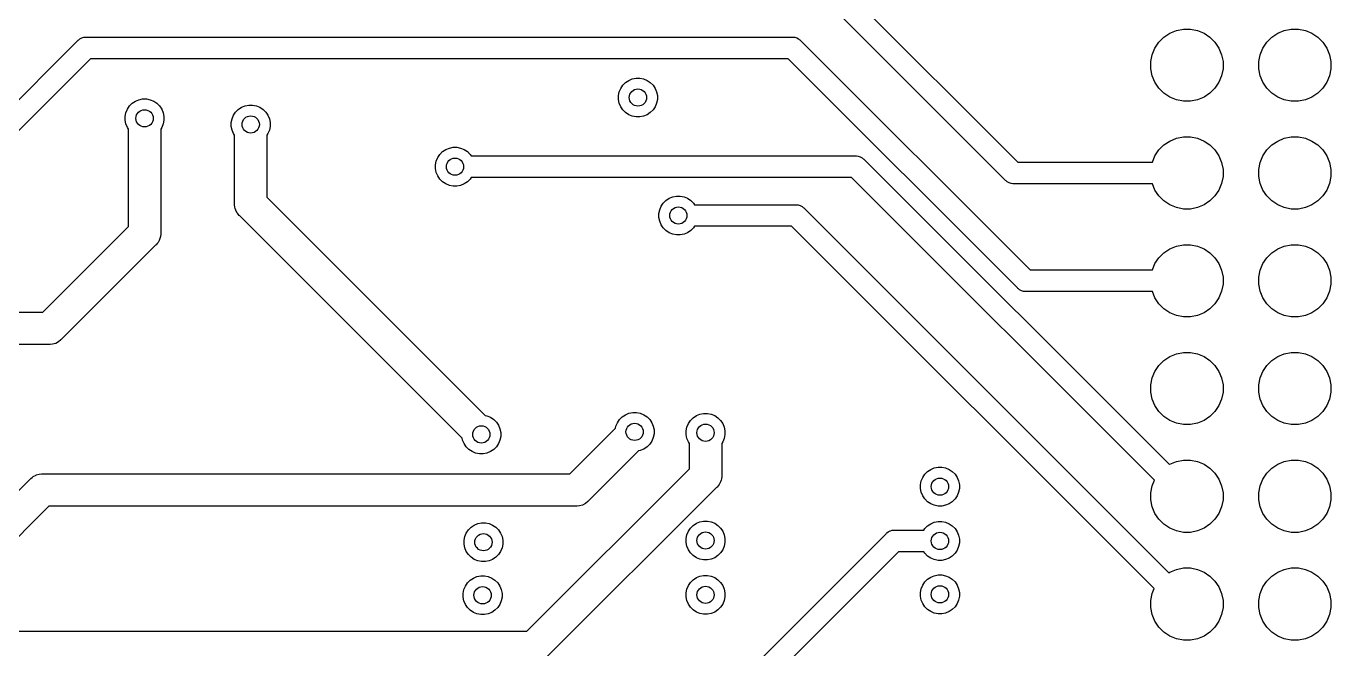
# Model space of a CAD drawing. Extents: x 3.58 to 7.49, y -4.48 to -2.36.
# Drawn here: x 6.197 to 7.407, y -3.649 to -3.071 of the extents above; entities that cross this region are included whole.
import ezdxf

# ---------------------------------------------------------------- set-up
doc = ezdxf.new("R2010")
doc.units = 0
doc.header["$MEASUREMENT"] = 0
doc.layers.add('BLACK', color=7, linetype='CONTINUOUS')

msp = doc.modelspace()

# ---------------------------------------------------------------- linework, layer by layer
at = {"layer": 'BLACK', "linetype": 'CONTINUOUS'}
for p, q in [((6.96214, -3.04288), (7.11625, -3.19699)), ((7.10469, -3.21372), (6.95058, -3.05961)), ((6.13317, -3.19599), (6.24494, -3.08422)), ((6.24494, -3.08422), (6.24526, -3.08384)), ((6.24526, -3.08384), (6.24564, -3.08353)), ((6.24564, -3.08353), (6.24678, -3.08259)), ((6.24564, -3.08353), (6.24564, -3.08353)), ((6.24678, -3.08259), (6.24852, -3.08166)), ((6.24852, -3.08166), (6.2504, -3.08109)), ((6.2504, -3.08109), (6.25187, -3.08094)), ((6.25187, -3.08094), (6.25236, -3.0809)), ((6.25187, -3.08094), (6.25187, -3.08094)), ((6.25236, -3.0809), (6.25285, -3.08094)), ((6.25285, -3.08094), (6.90699, -3.08094)), ((6.90699, -3.08094), (6.90748, -3.0809)), ((6.90748, -3.0809), (6.90797, -3.08094)), ((6.90797, -3.08094), (6.90797, -3.08094)), ((6.90797, -3.08094), (6.90944, -3.08109)), ((6.90944, -3.08109), (6.91133, -3.08166)), ((6.91133, -3.08166), (6.91306, -3.08259)), ((6.91306, -3.08259), (6.91371, -3.08312)), ((6.91371, -3.08312), (6.9142, -3.08353)), ((6.9142, -3.08353), (6.9142, -3.08353)), ((6.9142, -3.08353), (6.91459, -3.08384)), ((6.91459, -3.08384), (6.9149, -3.08422)), ((6.9149, -3.08422), (7.12767, -3.29699)), ((7.24709, -3.08566), (7.25175, -3.081)), ((7.25175, -3.081), (7.25724, -3.07734)), ((7.25724, -3.07734), (7.26333, -3.07481)), ((7.26333, -3.07481), (7.26979, -3.07353)), ((7.26979, -3.07353), (7.27638, -3.07353)), ((7.27638, -3.07353), (7.28285, -3.07481)), ((7.28285, -3.07481), (7.28894, -3.07734)), ((7.28894, -3.07734), (7.29442, -3.081)), ((7.29442, -3.081), (7.29908, -3.08566)), ((7.34709, -3.08566), (7.35175, -3.081)), ((7.35175, -3.081), (7.35724, -3.07734)), ((7.35724, -3.07734), (7.36333, -3.07481)), ((7.36333, -3.07481), (7.36979, -3.07353)), ((7.36979, -3.07353), (7.37638, -3.07353)), ((7.37638, -3.07353), (7.38285, -3.07481)), ((7.38285, -3.07481), (7.38894, -3.07734)), ((7.38894, -3.07734), (7.39442, -3.081)), ((7.39442, -3.081), (7.39908, -3.08566)), ((7.24091, -3.09723), (7.24343, -3.09114)), ((7.24343, -3.09114), (7.24709, -3.08566)), ((7.29908, -3.08566), (7.30274, -3.09114)), ((7.30274, -3.09114), (7.30527, -3.09723)), ((7.34091, -3.09723), (7.34343, -3.09114)), ((7.34343, -3.09114), (7.34709, -3.08566)), ((7.39908, -3.08566), (7.40274, -3.09114)), ((7.40274, -3.09114), (7.40527, -3.09723)), ((6.2565, -3.10094), (6.14473, -3.21272)), ((6.90334, -3.10094), (6.2565, -3.10094)), ((7.11611, -3.31372), (6.90334, -3.10094)), ((7.23962, -3.1037), (7.24091, -3.09723)), ((7.23962, -3.11029), (7.23962, -3.1037)), ((7.30527, -3.09723), (7.30655, -3.1037)), ((7.30655, -3.1037), (7.30655, -3.11029)), ((7.33962, -3.1037), (7.34091, -3.09723)), ((7.33962, -3.11029), (7.33962, -3.1037)), ((7.40527, -3.09723), (7.40655, -3.1037)), ((7.40655, -3.1037), (7.40655, -3.11029)), ((6.75556, -3.12104), (6.75884, -3.11968)), ((6.75884, -3.11968), (6.76231, -3.11899)), ((6.76231, -3.11899), (6.76586, -3.11899)), ((6.76586, -3.11899), (6.76934, -3.11968)), ((6.76934, -3.11968), (6.77261, -3.12104)), ((7.24091, -3.11675), (7.23962, -3.11029)), ((7.24343, -3.12284), (7.24091, -3.11675)), ((7.30527, -3.11675), (7.30274, -3.12284)), ((7.30655, -3.11029), (7.30527, -3.11675)), ((7.34091, -3.11675), (7.33962, -3.11029)), ((7.34343, -3.12284), (7.34091, -3.11675)), ((7.40527, -3.11675), (7.40274, -3.12284)), ((7.40655, -3.11029), (7.40527, -3.11675)), ((6.74609, -3.13522), (6.74678, -3.13174)), ((6.74678, -3.13174), (6.74814, -3.12847)), ((6.74814, -3.12847), (6.75011, -3.12552)), ((6.75011, -3.12552), (6.75261, -3.12301)), ((6.75261, -3.12301), (6.75556, -3.12104)), ((6.77261, -3.12104), (6.77556, -3.12301)), ((6.77556, -3.12301), (6.77807, -3.12552)), ((6.77807, -3.12552), (6.78004, -3.12847)), ((6.78004, -3.12847), (6.78139, -3.13174)), ((6.78139, -3.13174), (6.78209, -3.13522)), ((7.24709, -3.12832), (7.24343, -3.12284)), ((7.25175, -3.13299), (7.24709, -3.12832)), ((7.25724, -3.13665), (7.25175, -3.13299)), ((7.29442, -3.13299), (7.28894, -3.13665)), ((7.29908, -3.12832), (7.29442, -3.13299)), ((7.30274, -3.12284), (7.29908, -3.12832)), ((7.34709, -3.12832), (7.34343, -3.12284)), ((7.35175, -3.13299), (7.34709, -3.12832)), ((7.35724, -3.13665), (7.35175, -3.13299)), ((7.39442, -3.13299), (7.38894, -3.13665)), ((7.39908, -3.12832), (7.39442, -3.13299)), ((7.40274, -3.12284), (7.39908, -3.12832)), ((6.29074, -3.14777), (6.29271, -3.14482)), ((6.29271, -3.14482), (6.29522, -3.14232)), ((6.29522, -3.14232), (6.29817, -3.14035)), ((6.29817, -3.14035), (6.30144, -3.13899)), ((6.30144, -3.13899), (6.30492, -3.1383)), ((6.30492, -3.1383), (6.30847, -3.1383)), ((6.30847, -3.1383), (6.31194, -3.13899)), ((6.31194, -3.13899), (6.31522, -3.14035)), ((6.31522, -3.14035), (6.31817, -3.14232)), ((6.31817, -3.14232), (6.32067, -3.14482)), ((6.32067, -3.14482), (6.32264, -3.14777)), ((6.39656, -3.14604), (6.39984, -3.14468)), ((6.39984, -3.14468), (6.40331, -3.14399)), ((6.40331, -3.14399), (6.40686, -3.14399)), ((6.40686, -3.14399), (6.41034, -3.14468)), ((6.41034, -3.14468), (6.41361, -3.14604)), ((6.74609, -3.13876), (6.74609, -3.13522)), ((6.74678, -3.14224), (6.74609, -3.13876)), ((6.74814, -3.14552), (6.74678, -3.14224)), ((6.78139, -3.14224), (6.78004, -3.14552)), ((6.78209, -3.13876), (6.78139, -3.14224)), ((6.78209, -3.13522), (6.78209, -3.13876)), ((7.26333, -3.13917), (7.25724, -3.13665)), ((7.26979, -3.14046), (7.26333, -3.13917)), ((7.27638, -3.14046), (7.26979, -3.14046)), ((7.28285, -3.13917), (7.27638, -3.14046)), ((7.28894, -3.13665), (7.28285, -3.13917)), ((7.36333, -3.13917), (7.35724, -3.13665)), ((7.36979, -3.14046), (7.36333, -3.13917)), ((7.37638, -3.14046), (7.36979, -3.14046)), ((7.38285, -3.13917), (7.37638, -3.14046)), ((7.38894, -3.13665), (7.38285, -3.13917)), ((6.28869, -3.15453), (6.28938, -3.15105)), ((6.28869, -3.15807), (6.28869, -3.15453)), ((6.28938, -3.15105), (6.29074, -3.14777)), ((6.32264, -3.14777), (6.324, -3.15105)), ((6.324, -3.15105), (6.32469, -3.15453)), ((6.32469, -3.15453), (6.32469, -3.15807)), ((6.38709, -3.16022), (6.38778, -3.15674)), ((6.38778, -3.15674), (6.38914, -3.15347)), ((6.38914, -3.15347), (6.39111, -3.15052)), ((6.39111, -3.15052), (6.39361, -3.14801)), ((6.39361, -3.14801), (6.39656, -3.14604)), ((6.41361, -3.14604), (6.41656, -3.14801)), ((6.41656, -3.14801), (6.41907, -3.15052)), ((6.41907, -3.15052), (6.42104, -3.15347)), ((6.42104, -3.15347), (6.42239, -3.15674)), ((6.42239, -3.15674), (6.42309, -3.16022)), ((6.75011, -3.14847), (6.74814, -3.14552)), ((6.75261, -3.15097), (6.75011, -3.14847)), ((6.75556, -3.15294), (6.75261, -3.15097)), ((6.75884, -3.1543), (6.75556, -3.15294)), ((6.76231, -3.15499), (6.75884, -3.1543)), ((6.76586, -3.15499), (6.76231, -3.15499)), ((6.76934, -3.1543), (6.76586, -3.15499)), ((6.77261, -3.15294), (6.76934, -3.1543)), ((6.77556, -3.15097), (6.77261, -3.15294)), ((6.77807, -3.14847), (6.77556, -3.15097)), ((6.78004, -3.14552), (6.77807, -3.14847)), ((6.28938, -3.16155), (6.28869, -3.15807)), ((6.29074, -3.16483), (6.28938, -3.16155)), ((6.29169, -3.16625), (6.29074, -3.16483)), ((6.29169, -3.25678), (6.29169, -3.16625)), ((6.32264, -3.16483), (6.32169, -3.16625)), ((6.32169, -3.16625), (6.32169, -3.26226)), ((6.324, -3.16155), (6.32264, -3.16483)), ((6.32469, -3.15807), (6.324, -3.16155)), ((6.38709, -3.16377), (6.38709, -3.16022)), ((6.38778, -3.16724), (6.38709, -3.16377)), ((6.38914, -3.17052), (6.38778, -3.16724)), ((6.42239, -3.16724), (6.42104, -3.17052)), ((6.42309, -3.16377), (6.42239, -3.16724)), ((6.42309, -3.16022), (6.42309, -3.16377)), ((6.39009, -3.17194), (6.38914, -3.17052)), ((6.39009, -3.23506), (6.39009, -3.17194)), ((6.42104, -3.17052), (6.42009, -3.17194)), ((6.42009, -3.17194), (6.42009, -3.22958)), ((7.24709, -3.18566), (7.25175, -3.181)), ((7.25175, -3.181), (7.25724, -3.17734)), ((7.25724, -3.17734), (7.26333, -3.17481)), ((7.26333, -3.17481), (7.26979, -3.17353)), ((7.26979, -3.17353), (7.27638, -3.17353)), ((7.27638, -3.17353), (7.28285, -3.17481)), ((7.28285, -3.17481), (7.28894, -3.17734)), ((7.28894, -3.17734), (7.29442, -3.181)), ((7.29442, -3.181), (7.29908, -3.18566)), ((7.34709, -3.18566), (7.35175, -3.181)), ((7.35175, -3.181), (7.35724, -3.17734)), ((7.35724, -3.17734), (7.36333, -3.17481)), ((7.36333, -3.17481), (7.36979, -3.17353)), ((7.36979, -3.17353), (7.37638, -3.17353)), ((7.37638, -3.17353), (7.38285, -3.17481)), ((7.38285, -3.17481), (7.38894, -3.17734)), ((7.38894, -3.17734), (7.39442, -3.181)), ((7.39442, -3.181), (7.39908, -3.18566)), ((6.57718, -3.19593), (6.57854, -3.19265)), ((6.57854, -3.19265), (6.58051, -3.18971)), ((6.58051, -3.18971), (6.58301, -3.1872)), ((6.58301, -3.1872), (6.58596, -3.18523)), ((6.58596, -3.18523), (6.58924, -3.18387)), ((6.58924, -3.18387), (6.59272, -3.18318)), ((6.59272, -3.18318), (6.59626, -3.18318)), ((6.59626, -3.18318), (6.59974, -3.18387)), ((6.59974, -3.18387), (6.60301, -3.18523)), ((6.60301, -3.18523), (6.60596, -3.1872)), ((6.60596, -3.1872), (6.60847, -3.18971)), ((6.60847, -3.18971), (6.60945, -3.19118)), ((6.60945, -3.19118), (6.96578, -3.19118)), ((6.96578, -3.19118), (6.96627, -3.19113)), ((6.96627, -3.19113), (6.96676, -3.19118)), ((6.96676, -3.19118), (6.96676, -3.19118)), ((6.96676, -3.19118), (6.96823, -3.19133)), ((6.96823, -3.19133), (6.97011, -3.1919)), ((6.97011, -3.1919), (6.97185, -3.19283)), ((6.97185, -3.19283), (6.97227, -3.19317)), ((6.97227, -3.19317), (6.97299, -3.19376)), ((7.24101, -3.19699), (7.24343, -3.19114)), ((7.24343, -3.19114), (7.24709, -3.18566)), ((7.29908, -3.18566), (7.30274, -3.19114)), ((7.30274, -3.19114), (7.30527, -3.19723)), ((7.34091, -3.19723), (7.34343, -3.19114)), ((7.34343, -3.19114), (7.34709, -3.18566)), ((7.39908, -3.18566), (7.40274, -3.19114)), ((7.40274, -3.19114), (7.40527, -3.19723)), ((6.57649, -3.19941), (6.57718, -3.19593)), ((6.57649, -3.20295), (6.57649, -3.19941)), ((6.57718, -3.20643), (6.57649, -3.20295)), ((6.97299, -3.19376), (6.97299, -3.19376)), ((6.97299, -3.19376), (6.97337, -3.19408)), ((6.97337, -3.19408), (6.97369, -3.19446)), ((6.97369, -3.19446), (7.25683, -3.4776)), ((7.11625, -3.19699), (7.24101, -3.19699)), ((7.30527, -3.19723), (7.30655, -3.2037)), ((7.30655, -3.2037), (7.30655, -3.21029)), ((7.33962, -3.2037), (7.34091, -3.19723)), ((7.33962, -3.21029), (7.33962, -3.2037)), ((7.40527, -3.19723), (7.40655, -3.2037)), ((7.40655, -3.2037), (7.40655, -3.21029)), ((6.57854, -3.20971), (6.57718, -3.20643)), ((6.58051, -3.21266), (6.57854, -3.20971)), ((6.58301, -3.21516), (6.58051, -3.21266)), ((6.58596, -3.21713), (6.58301, -3.21516)), ((6.58924, -3.21849), (6.58596, -3.21713)), ((6.60301, -3.21713), (6.59974, -3.21849)), ((6.60596, -3.21516), (6.60301, -3.21713)), ((6.60847, -3.21266), (6.60596, -3.21516)), ((6.60945, -3.21118), (6.60847, -3.21266)), ((6.96213, -3.21118), (6.60945, -3.21118)), ((7.24304, -3.49209), (6.96213, -3.21118)), ((7.10501, -3.2141), (7.10469, -3.21372)), ((7.10539, -3.21441), (7.10501, -3.2141)), ((7.1063, -3.21516), (7.10539, -3.21441)), ((7.10539, -3.21441), (7.10539, -3.21441)), ((7.10653, -3.21535), (7.1063, -3.21516)), ((7.10826, -3.21628), (7.10653, -3.21535)), ((7.11015, -3.21685), (7.10826, -3.21628)), ((7.11162, -3.21699), (7.11015, -3.21685)), ((7.11211, -3.21704), (7.11162, -3.21699)), ((7.11162, -3.21699), (7.11162, -3.21699)), ((7.1126, -3.21699), (7.11211, -3.21704)), ((7.24101, -3.21699), (7.1126, -3.21699)), ((7.24343, -3.22284), (7.24101, -3.21699)), ((7.30527, -3.21675), (7.30274, -3.22284)), ((7.30655, -3.21029), (7.30527, -3.21675)), ((7.34091, -3.21675), (7.33962, -3.21029)), ((7.34343, -3.22284), (7.34091, -3.21675)), ((7.40527, -3.21675), (7.40274, -3.22284)), ((7.40655, -3.21029), (7.40527, -3.21675)), ((6.42009, -3.22958), (6.62247, -3.43196)), ((6.59272, -3.21918), (6.58924, -3.21849)), ((6.59626, -3.21918), (6.59272, -3.21918)), ((6.59974, -3.21849), (6.59626, -3.21918)), ((6.79305, -3.23051), (6.79632, -3.22915)), ((6.79632, -3.22915), (6.7998, -3.22846)), ((6.7998, -3.22846), (6.80335, -3.22846)), ((6.80335, -3.22846), (6.80683, -3.22915)), ((6.80683, -3.22915), (6.8101, -3.23051)), ((7.24709, -3.22832), (7.24343, -3.22284)), ((7.25175, -3.23299), (7.24709, -3.22832)), ((7.29908, -3.22832), (7.29442, -3.23299)), ((7.30274, -3.22284), (7.29908, -3.22832)), ((7.34709, -3.22832), (7.34343, -3.22284)), ((7.35175, -3.23299), (7.34709, -3.22832)), ((7.39908, -3.22832), (7.39442, -3.23299)), ((7.40274, -3.22284), (7.39908, -3.22832)), ((6.39001, -3.2358), (6.39009, -3.23506)), ((6.39009, -3.23653), (6.39001, -3.2358)), ((6.3903, -3.23874), (6.39009, -3.23653)), ((6.39009, -3.23653), (6.39009, -3.23653)), ((6.39067, -3.23995), (6.3903, -3.23874)), ((6.39116, -3.24156), (6.39067, -3.23995)), ((6.39255, -3.24417), (6.39116, -3.24156)), ((6.78357, -3.24468), (6.78427, -3.24121)), ((6.78427, -3.24121), (6.78562, -3.23793)), ((6.78562, -3.23793), (6.78759, -3.23498)), ((6.78759, -3.23498), (6.7901, -3.23248)), ((6.7901, -3.23248), (6.79305, -3.23051)), ((6.8101, -3.23051), (6.81305, -3.23248)), ((6.81305, -3.23248), (6.81556, -3.23498)), ((6.81556, -3.23498), (6.81654, -3.23646)), ((6.81654, -3.23646), (6.91019, -3.23646)), ((6.91019, -3.23646), (6.91068, -3.23641)), ((6.91068, -3.23641), (6.91117, -3.23646)), ((6.91117, -3.23646), (6.91117, -3.23646)), ((6.91117, -3.23646), (6.91264, -3.2366)), ((6.91264, -3.2366), (6.91453, -3.23717)), ((6.91453, -3.23717), (6.91627, -3.2381)), ((6.91627, -3.2381), (6.91684, -3.23857)), ((6.91684, -3.23857), (6.91741, -3.23904)), ((6.91741, -3.23904), (6.91741, -3.23904)), ((6.91741, -3.23904), (6.91779, -3.23935)), ((6.91779, -3.23935), (6.9181, -3.23973)), ((6.9181, -3.23973), (7.25632, -3.57795)), ((7.25724, -3.23665), (7.25175, -3.23299)), ((7.26333, -3.23917), (7.25724, -3.23665)), ((7.26979, -3.24046), (7.26333, -3.23917)), ((7.27638, -3.24046), (7.26979, -3.24046)), ((7.28285, -3.23917), (7.27638, -3.24046)), ((7.28894, -3.23665), (7.28285, -3.23917)), ((7.29442, -3.23299), (7.28894, -3.23665)), ((7.35724, -3.23665), (7.35175, -3.23299)), ((7.36333, -3.23917), (7.35724, -3.23665)), ((7.36979, -3.24046), (7.36333, -3.23917)), ((7.37638, -3.24046), (7.36979, -3.24046)), ((7.38285, -3.23917), (7.37638, -3.24046)), ((7.38894, -3.23665), (7.38285, -3.23917)), ((7.39442, -3.23299), (7.38894, -3.23665)), ((6.39277, -3.24443), (6.39255, -3.24417)), ((6.39443, -3.24645), (6.39277, -3.24443)), ((6.395, -3.24692), (6.39443, -3.24645)), ((6.60126, -3.45318), (6.395, -3.24692)), ((6.78357, -3.24823), (6.78357, -3.24468)), ((6.78427, -3.25171), (6.78357, -3.24823)), ((6.78562, -3.25498), (6.78427, -3.25171)), ((6.21229, -3.33618), (6.29169, -3.25678)), ((6.32148, -3.26593), (6.32062, -3.26876)), ((6.32169, -3.26373), (6.32148, -3.26593)), ((6.32169, -3.26226), (6.32177, -3.26299)), ((6.32177, -3.26299), (6.32169, -3.26373)), ((6.32169, -3.26373), (6.32169, -3.26373)), ((6.78759, -3.25793), (6.78562, -3.25498)), ((6.7901, -3.26044), (6.78759, -3.25793)), ((6.79305, -3.26241), (6.7901, -3.26044)), ((6.79632, -3.26376), (6.79305, -3.26241)), ((6.7998, -3.26446), (6.79632, -3.26376)), ((6.80335, -3.26446), (6.7998, -3.26446)), ((6.80683, -3.26376), (6.80335, -3.26446)), ((6.8101, -3.26241), (6.80683, -3.26376)), ((6.81305, -3.26044), (6.8101, -3.26241)), ((6.81556, -3.25793), (6.81305, -3.26044)), ((6.81654, -3.25646), (6.81556, -3.25793)), ((6.90654, -3.25646), (6.81654, -3.25646)), ((7.24278, -3.5927), (6.90654, -3.25646)), ((6.31678, -3.27412), (6.22963, -3.36127)), ((6.31735, -3.27365), (6.31678, -3.27412)), ((6.31828, -3.27252), (6.31735, -3.27365)), ((6.31923, -3.27137), (6.31828, -3.27252)), ((6.32007, -3.26978), (6.31923, -3.27137)), ((6.32062, -3.26876), (6.32007, -3.26978)), ((7.25175, -3.281), (7.25724, -3.27734)), ((7.25724, -3.27734), (7.26333, -3.27481)), ((7.26333, -3.27481), (7.26979, -3.27353)), ((7.26979, -3.27353), (7.27638, -3.27353)), ((7.27638, -3.27353), (7.28285, -3.27481)), ((7.28285, -3.27481), (7.28894, -3.27734)), ((7.28894, -3.27734), (7.29442, -3.281)), ((7.35175, -3.281), (7.35724, -3.27734)), ((7.35724, -3.27734), (7.36333, -3.27481)), ((7.36333, -3.27481), (7.36979, -3.27353)), ((7.36979, -3.27353), (7.37638, -3.27353)), ((7.37638, -3.27353), (7.38285, -3.27481)), ((7.38285, -3.27481), (7.38894, -3.27734)), ((7.38894, -3.27734), (7.39442, -3.281)), ((7.24343, -3.29114), (7.24709, -3.28566)), ((7.24709, -3.28566), (7.25175, -3.281)), ((7.29442, -3.281), (7.29908, -3.28566)), ((7.29908, -3.28566), (7.30274, -3.29114)), ((7.34343, -3.29114), (7.34709, -3.28566)), ((7.34709, -3.28566), (7.35175, -3.281)), ((7.39442, -3.281), (7.39908, -3.28566)), ((7.39908, -3.28566), (7.40274, -3.29114)), ((7.12767, -3.29699), (7.24101, -3.29699)), ((7.24101, -3.29699), (7.24343, -3.29114)), ((7.30274, -3.29114), (7.30527, -3.29723)), ((7.30527, -3.29723), (7.30655, -3.3037)), ((7.33962, -3.3037), (7.34091, -3.29723)), ((7.34091, -3.29723), (7.34343, -3.29114)), ((7.40274, -3.29114), (7.40527, -3.29723)), ((7.40527, -3.29723), (7.40655, -3.3037)), ((7.11642, -3.3141), (7.11611, -3.31372)), ((7.1168, -3.31441), (7.11642, -3.3141)), ((7.11794, -3.31535), (7.1168, -3.31441)), ((7.1168, -3.31441), (7.1168, -3.31441)), ((7.30655, -3.31029), (7.30527, -3.31675)), ((7.30655, -3.3037), (7.30655, -3.31029)), ((7.33962, -3.31029), (7.33962, -3.3037)), ((7.34091, -3.31675), (7.33962, -3.31029)), ((7.40655, -3.31029), (7.40527, -3.31675)), ((7.40655, -3.3037), (7.40655, -3.31029)), ((7.11968, -3.31628), (7.11794, -3.31535)), ((7.12157, -3.31685), (7.11968, -3.31628)), ((7.12304, -3.31699), (7.12157, -3.31685)), ((7.12353, -3.31704), (7.12304, -3.31699)), ((7.12304, -3.31699), (7.12304, -3.31699)), ((7.12402, -3.31699), (7.12353, -3.31704)), ((7.24101, -3.31699), (7.12402, -3.31699)), ((7.24343, -3.32284), (7.24101, -3.31699)), ((7.24709, -3.32832), (7.24343, -3.32284)), ((7.30274, -3.32284), (7.29908, -3.32832)), ((7.30527, -3.31675), (7.30274, -3.32284)), ((7.34343, -3.32284), (7.34091, -3.31675)), ((7.34709, -3.32832), (7.34343, -3.32284)), ((7.40274, -3.32284), (7.39908, -3.32832)), ((7.40527, -3.31675), (7.40274, -3.32284)), ((5.94027, -3.33618), (6.21229, -3.33618)), ((7.25175, -3.33299), (7.24709, -3.32832)), ((7.25724, -3.33665), (7.25175, -3.33299)), ((7.26333, -3.33917), (7.25724, -3.33665)), ((7.28894, -3.33665), (7.28285, -3.33917)), ((7.29442, -3.33299), (7.28894, -3.33665)), ((7.29908, -3.32832), (7.29442, -3.33299)), ((7.35175, -3.33299), (7.34709, -3.32832)), ((7.35724, -3.33665), (7.35175, -3.33299)), ((7.36333, -3.33917), (7.35724, -3.33665)), ((7.38894, -3.33665), (7.38285, -3.33917)), ((7.39442, -3.33299), (7.38894, -3.33665)), ((7.39908, -3.32832), (7.39442, -3.33299)), ((7.26979, -3.34046), (7.26333, -3.33917)), ((7.27638, -3.34046), (7.26979, -3.34046)), ((7.28285, -3.33917), (7.27638, -3.34046)), ((7.36979, -3.34046), (7.36333, -3.33917)), ((7.37638, -3.34046), (7.36979, -3.34046)), ((7.38285, -3.33917), (7.37638, -3.34046)), ((6.22916, -3.36184), (6.22688, -3.36371)), ((6.22963, -3.36127), (6.22916, -3.36184)), ((6.21777, -3.36618), (5.94262, -3.36618)), ((6.2185, -3.36625), (6.21777, -3.36618)), ((6.21924, -3.36618), (6.2185, -3.36625)), ((6.22144, -3.36596), (6.21924, -3.36618)), ((6.21924, -3.36618), (6.21924, -3.36618)), ((6.22427, -3.36511), (6.22144, -3.36596)), ((6.22688, -3.36371), (6.22427, -3.36511)), ((7.25724, -3.37734), (7.26333, -3.37481)), ((7.26333, -3.37481), (7.26979, -3.37353)), ((7.26979, -3.37353), (7.27638, -3.37353)), ((7.27638, -3.37353), (7.28285, -3.37481)), ((7.28285, -3.37481), (7.28894, -3.37734)), ((7.35724, -3.37734), (7.36333, -3.37481)), ((7.36333, -3.37481), (7.36979, -3.37353)), ((7.36979, -3.37353), (7.37638, -3.37353)), ((7.37638, -3.37353), (7.38285, -3.37481)), ((7.38285, -3.37481), (7.38894, -3.37734)), ((7.24343, -3.39114), (7.24709, -3.38566)), ((7.24709, -3.38566), (7.25175, -3.381)), ((7.25175, -3.381), (7.25724, -3.37734)), ((7.28894, -3.37734), (7.29442, -3.381)), ((7.29442, -3.381), (7.29908, -3.38566)), ((7.29908, -3.38566), (7.30274, -3.39114)), ((7.34343, -3.39114), (7.34709, -3.38566)), ((7.34709, -3.38566), (7.35175, -3.381)), ((7.35175, -3.381), (7.35724, -3.37734)), ((7.38894, -3.37734), (7.39442, -3.381)), ((7.39442, -3.381), (7.39908, -3.38566)), ((7.39908, -3.38566), (7.40274, -3.39114)), ((7.23962, -3.4037), (7.24091, -3.39723)), ((7.24091, -3.39723), (7.24343, -3.39114)), ((7.30274, -3.39114), (7.30527, -3.39723)), ((7.30527, -3.39723), (7.30655, -3.4037)), ((7.33962, -3.4037), (7.34091, -3.39723)), ((7.34091, -3.39723), (7.34343, -3.39114)), ((7.40274, -3.39114), (7.40527, -3.39723)), ((7.40527, -3.39723), (7.40655, -3.4037)), ((7.23962, -3.41029), (7.23962, -3.4037)), ((7.24091, -3.41675), (7.23962, -3.41029)), ((7.30655, -3.41029), (7.30527, -3.41675)), ((7.30655, -3.4037), (7.30655, -3.41029)), ((7.33962, -3.41029), (7.33962, -3.4037)), ((7.34091, -3.41675), (7.33962, -3.41029)), ((7.40655, -3.41029), (7.40527, -3.41675)), ((7.40655, -3.4037), (7.40655, -3.41029)), ((7.24343, -3.42284), (7.24091, -3.41675)), ((7.24709, -3.42832), (7.24343, -3.42284)), ((7.30274, -3.42284), (7.29908, -3.42832)), ((7.30527, -3.41675), (7.30274, -3.42284)), ((7.34343, -3.42284), (7.34091, -3.41675)), ((7.34709, -3.42832), (7.34343, -3.42284)), ((7.40274, -3.42284), (7.39908, -3.42832)), ((7.40527, -3.41675), (7.40274, -3.42284)), ((6.62247, -3.43196), (6.62415, -3.4323)), ((6.62415, -3.4323), (6.62742, -3.43365)), ((6.62742, -3.43365), (6.63037, -3.43562)), ((6.74704, -3.43577), (6.74955, -3.43326)), ((6.74955, -3.43326), (6.7525, -3.43129)), ((6.7525, -3.43129), (6.75577, -3.42994)), ((6.75577, -3.42994), (6.75925, -3.42924)), ((6.75925, -3.42924), (6.7628, -3.42924)), ((6.7628, -3.42924), (6.76627, -3.42994)), ((6.76627, -3.42994), (6.76955, -3.43129)), ((6.76955, -3.43129), (6.7725, -3.43326)), ((6.7725, -3.43326), (6.77501, -3.43577)), ((6.81279, -3.43656), (6.8153, -3.43405)), ((6.8153, -3.43405), (6.81825, -3.43208)), ((6.81825, -3.43208), (6.82152, -3.43072)), ((6.82152, -3.43072), (6.825, -3.43003)), ((6.825, -3.43003), (6.82854, -3.43003)), ((6.82854, -3.43003), (6.83202, -3.43072)), ((6.83202, -3.43072), (6.8353, -3.43208)), ((6.8353, -3.43208), (6.83825, -3.43405)), ((6.83825, -3.43405), (6.84075, -3.43656)), ((7.25175, -3.43299), (7.24709, -3.42832)), ((7.25724, -3.43665), (7.25175, -3.43299)), ((7.29442, -3.43299), (7.28894, -3.43665)), ((7.29908, -3.42832), (7.29442, -3.43299)), ((7.35175, -3.43299), (7.34709, -3.42832)), ((7.35724, -3.43665), (7.35175, -3.43299)), ((7.39442, -3.43299), (7.38894, -3.43665)), ((7.39908, -3.42832), (7.39442, -3.43299)), ((6.63037, -3.43562), (6.63288, -3.43813)), ((6.63288, -3.43813), (6.63485, -3.44108)), ((6.63485, -3.44108), (6.63621, -3.44436)), ((6.63621, -3.44436), (6.6369, -3.44783)), ((6.70087, -3.48618), (6.74338, -3.44367)), ((6.74338, -3.44367), (6.74372, -3.44199)), ((6.74372, -3.44199), (6.74507, -3.43872)), ((6.74507, -3.43872), (6.74704, -3.43577)), ((6.77501, -3.43577), (6.77698, -3.43872)), ((6.77698, -3.43872), (6.77833, -3.44199)), ((6.77833, -3.44199), (6.77902, -3.44547)), ((6.77902, -3.44547), (6.77902, -3.44902)), ((6.80877, -3.44626), (6.80946, -3.44278)), ((6.80877, -3.4498), (6.80877, -3.44626)), ((6.80946, -3.44278), (6.81082, -3.43951)), ((6.81082, -3.43951), (6.81279, -3.43656)), ((6.84075, -3.43656), (6.84272, -3.43951)), ((6.84272, -3.43951), (6.84408, -3.44278)), ((6.84408, -3.44278), (6.84477, -3.44626)), ((6.84477, -3.44626), (6.84477, -3.4498)), ((7.26333, -3.43917), (7.25724, -3.43665)), ((7.26979, -3.44046), (7.26333, -3.43917)), ((7.27638, -3.44046), (7.26979, -3.44046)), ((7.28285, -3.43917), (7.27638, -3.44046)), ((7.28894, -3.43665), (7.28285, -3.43917)), ((7.36333, -3.43917), (7.35724, -3.43665)), ((7.36979, -3.44046), (7.36333, -3.43917)), ((7.37638, -3.44046), (7.36979, -3.44046)), ((7.38285, -3.43917), (7.37638, -3.44046)), ((7.38894, -3.43665), (7.38285, -3.43917)), ((6.60159, -3.45486), (6.60126, -3.45318)), ((6.60295, -3.45813), (6.60159, -3.45486)), ((6.60492, -3.46108), (6.60295, -3.45813)), ((6.63485, -3.45813), (6.63288, -3.46108)), ((6.63621, -3.45486), (6.63485, -3.45813)), ((6.6369, -3.45138), (6.63621, -3.45486)), ((6.6369, -3.44783), (6.6369, -3.45138)), ((6.77501, -3.45872), (6.7725, -3.46123)), ((6.77698, -3.45577), (6.77501, -3.45872)), ((6.77833, -3.45249), (6.77698, -3.45577)), ((6.77902, -3.44902), (6.77833, -3.45249)), ((6.80946, -3.45328), (6.80877, -3.4498)), ((6.81082, -3.45656), (6.80946, -3.45328)), ((6.81177, -3.45798), (6.81082, -3.45656)), ((6.81177, -3.48158), (6.81177, -3.45798)), ((6.84272, -3.45656), (6.84177, -3.45798)), ((6.84177, -3.45798), (6.84177, -3.48706)), ((6.84408, -3.45328), (6.84272, -3.45656)), ((6.84477, -3.4498), (6.84408, -3.45328)), ((6.60742, -3.46359), (6.60492, -3.46108)), ((6.61037, -3.46556), (6.60742, -3.46359)), ((6.61365, -3.46691), (6.61037, -3.46556)), ((6.61712, -3.46761), (6.61365, -3.46691)), ((6.62067, -3.46761), (6.61712, -3.46761)), ((6.62415, -3.46691), (6.62067, -3.46761)), ((6.62742, -3.46556), (6.62415, -3.46691)), ((6.63037, -3.46359), (6.62742, -3.46556)), ((6.63288, -3.46108), (6.63037, -3.46359)), ((6.76459, -3.46489), (6.71821, -3.51127)), ((6.76627, -3.46455), (6.76459, -3.46489)), ((6.76955, -3.4632), (6.76627, -3.46455)), ((6.7725, -3.46123), (6.76955, -3.4632)), ((6.66111, -3.63224), (6.81177, -3.48158)), ((7.03261, -3.48405), (7.03556, -3.48208)), ((7.03556, -3.48208), (7.03883, -3.48072)), ((7.03883, -3.48072), (7.04231, -3.48003)), ((7.04231, -3.48003), (7.04586, -3.48003)), ((7.04586, -3.48003), (7.04933, -3.48072)), ((7.04933, -3.48072), (7.05261, -3.48208)), ((7.05261, -3.48208), (7.05556, -3.48405)), ((7.25683, -3.4776), (7.25724, -3.47734)), ((7.25724, -3.47734), (7.26333, -3.47481)), ((7.26333, -3.47481), (7.26979, -3.47353)), ((7.26979, -3.47353), (7.27638, -3.47353)), ((7.27638, -3.47353), (7.28285, -3.47481)), ((7.28285, -3.47481), (7.28894, -3.47734)), ((7.28894, -3.47734), (7.29442, -3.481)), ((7.29442, -3.481), (7.29908, -3.48566)), ((7.34709, -3.48566), (7.35175, -3.481)), ((7.35175, -3.481), (7.35724, -3.47734)), ((7.35724, -3.47734), (7.36333, -3.47481)), ((7.36333, -3.47481), (7.36979, -3.47353)), ((7.36979, -3.47353), (7.37638, -3.47353)), ((7.37638, -3.47353), (7.38285, -3.47481)), ((7.38285, -3.47481), (7.38894, -3.47734)), ((7.38894, -3.47734), (7.39442, -3.481)), ((7.39442, -3.481), (7.39908, -3.48566)), ((6.11533, -3.57645), (6.20068, -3.4911)), ((6.20068, -3.4911), (6.20115, -3.49052)), ((6.20115, -3.49052), (6.20244, -3.48947)), ((6.20244, -3.48947), (6.20344, -3.48865)), ((6.20344, -3.48865), (6.20604, -3.48726)), ((6.20604, -3.48726), (6.20622, -3.4872)), ((6.20622, -3.4872), (6.20887, -3.4864)), ((6.20887, -3.4864), (6.21107, -3.48618)), ((6.21107, -3.48618), (6.21181, -3.48611)), ((6.21107, -3.48618), (6.21107, -3.48618)), ((6.21181, -3.48611), (6.21255, -3.48618)), ((6.21255, -3.48618), (6.70087, -3.48618)), ((6.8407, -3.49356), (6.8393, -3.49617)), ((6.84114, -3.49212), (6.8407, -3.49356)), ((6.84155, -3.49074), (6.84114, -3.49212)), ((6.84177, -3.48853), (6.84155, -3.49074)), ((6.84177, -3.48706), (6.84184, -3.4878)), ((6.84184, -3.4878), (6.84177, -3.48853)), ((6.84177, -3.48853), (6.84177, -3.48853)), ((7.02608, -3.49626), (7.02677, -3.49278)), ((7.02677, -3.49278), (7.02813, -3.48951)), ((7.02813, -3.48951), (7.0301, -3.48656)), ((7.0301, -3.48656), (7.03261, -3.48405)), ((7.05556, -3.48405), (7.05806, -3.48656)), ((7.05806, -3.48656), (7.06003, -3.48951)), ((7.06003, -3.48951), (7.06139, -3.49278)), ((7.06139, -3.49278), (7.06208, -3.49626)), ((7.24091, -3.49723), (7.24304, -3.49209)), ((7.29908, -3.48566), (7.30274, -3.49114)), ((7.30274, -3.49114), (7.30527, -3.49723)), ((7.34091, -3.49723), (7.34343, -3.49114)), ((7.34343, -3.49114), (7.34709, -3.48566)), ((7.39908, -3.48566), (7.40274, -3.49114)), ((7.40274, -3.49114), (7.40527, -3.49723)), ((6.83686, -3.49892), (6.67845, -3.65733)), ((6.83743, -3.49845), (6.83686, -3.49892)), ((6.83849, -3.49717), (6.83743, -3.49845)), ((6.8393, -3.49617), (6.83849, -3.49717)), ((7.02608, -3.4998), (7.02608, -3.49626)), ((7.02677, -3.50328), (7.02608, -3.4998)), ((7.02813, -3.50656), (7.02677, -3.50328)), ((7.0301, -3.50951), (7.02813, -3.50656)), ((7.06003, -3.50656), (7.05806, -3.50951)), ((7.06139, -3.50328), (7.06003, -3.50656)), ((7.06208, -3.4998), (7.06139, -3.50328)), ((7.06208, -3.49626), (7.06208, -3.4998)), ((7.23962, -3.5037), (7.24091, -3.49723)), ((7.23962, -3.51029), (7.23962, -3.5037)), ((7.30527, -3.49723), (7.30655, -3.5037)), ((7.30655, -3.5037), (7.30655, -3.51029)), ((7.33962, -3.5037), (7.34091, -3.49723)), ((7.33962, -3.51029), (7.33962, -3.5037)), ((7.40527, -3.49723), (7.40655, -3.5037)), ((7.40655, -3.5037), (7.40655, -3.51029)), ((6.21802, -3.51618), (6.13654, -3.59767)), ((6.70635, -3.51618), (6.21802, -3.51618)), ((6.70709, -3.51625), (6.70635, -3.51618)), ((6.70782, -3.51618), (6.70709, -3.51625)), ((6.71003, -3.51596), (6.70782, -3.51618)), ((6.70782, -3.51618), (6.70782, -3.51618)), ((6.71285, -3.51511), (6.71003, -3.51596)), ((6.71546, -3.51371), (6.71285, -3.51511)), ((6.71774, -3.51184), (6.71546, -3.51371)), ((6.71821, -3.51127), (6.71774, -3.51184)), ((7.03261, -3.51201), (7.0301, -3.50951)), ((7.03556, -3.51398), (7.03261, -3.51201)), ((7.03883, -3.51534), (7.03556, -3.51398)), ((7.04231, -3.51603), (7.03883, -3.51534)), ((7.04586, -3.51603), (7.04231, -3.51603)), ((7.04933, -3.51534), (7.04586, -3.51603)), ((7.05261, -3.51398), (7.04933, -3.51534)), ((7.05556, -3.51201), (7.05261, -3.51398)), ((7.05806, -3.50951), (7.05556, -3.51201)), ((7.24091, -3.51675), (7.23962, -3.51029)), ((7.24343, -3.52284), (7.24091, -3.51675)), ((7.30527, -3.51675), (7.30274, -3.52284)), ((7.30655, -3.51029), (7.30527, -3.51675)), ((7.34091, -3.51675), (7.33962, -3.51029)), ((7.34343, -3.52284), (7.34091, -3.51675)), ((7.40527, -3.51675), (7.40274, -3.52284)), ((7.40655, -3.51029), (7.40527, -3.51675)), ((6.61234, -3.53365), (6.61562, -3.5323)), ((6.61562, -3.5323), (6.61909, -3.53161)), ((6.61909, -3.53161), (6.62264, -3.53161)), ((6.62264, -3.53161), (6.62612, -3.5323)), ((6.62612, -3.5323), (6.62939, -3.53365)), ((6.8153, -3.53405), (6.81825, -3.53208)), ((6.81825, -3.53208), (6.82152, -3.53072)), ((6.82152, -3.53072), (6.825, -3.53003)), ((6.825, -3.53003), (6.82854, -3.53003)), ((6.82854, -3.53003), (6.83202, -3.53072)), ((6.83202, -3.53072), (6.8353, -3.53208)), ((6.8353, -3.53208), (6.83825, -3.53405)), ((7.03556, -3.53247), (7.03883, -3.53112)), ((7.03883, -3.53112), (7.04231, -3.53043)), ((7.04231, -3.53043), (7.04586, -3.53043)), ((7.04586, -3.53043), (7.04933, -3.53112)), ((7.04933, -3.53112), (7.05261, -3.53247)), ((7.24709, -3.52832), (7.24343, -3.52284)), ((7.25175, -3.53299), (7.24709, -3.52832)), ((7.29908, -3.52832), (7.29442, -3.53299)), ((7.30274, -3.52284), (7.29908, -3.52832)), ((7.34709, -3.52832), (7.34343, -3.52284)), ((7.35175, -3.53299), (7.34709, -3.52832)), ((7.39908, -3.52832), (7.39442, -3.53299)), ((7.40274, -3.52284), (7.39908, -3.52832)), ((6.60287, -3.54783), (6.60356, -3.54436)), ((6.60356, -3.54436), (6.60491, -3.54108)), ((6.60491, -3.54108), (6.60688, -3.53813)), ((6.60688, -3.53813), (6.60939, -3.53562)), ((6.60939, -3.53562), (6.61234, -3.53365)), ((6.62939, -3.53365), (6.63234, -3.53562)), ((6.63234, -3.53562), (6.63485, -3.53813)), ((6.63485, -3.53813), (6.63682, -3.54108)), ((6.63682, -3.54108), (6.63817, -3.54436)), ((6.63817, -3.54436), (6.63887, -3.54783)), ((6.69594, -3.84), (6.99424, -3.5417)), ((6.80877, -3.54626), (6.80946, -3.54278)), ((6.80946, -3.54278), (6.81082, -3.53951)), ((6.81082, -3.53951), (6.81279, -3.53656)), ((6.81279, -3.53656), (6.8153, -3.53405)), ((6.83825, -3.53405), (6.84075, -3.53656)), ((6.84075, -3.53656), (6.84272, -3.53951)), ((6.84272, -3.53951), (6.84408, -3.54278)), ((6.84408, -3.54278), (6.84477, -3.54626)), ((6.99424, -3.5417), (6.99455, -3.54132)), ((6.99455, -3.54132), (6.99493, -3.54101)), ((6.99493, -3.54101), (6.99607, -3.54007)), ((6.99493, -3.54101), (6.99493, -3.54101)), ((6.99607, -3.54007), (6.99781, -3.53914)), ((6.99781, -3.53914), (6.99812, -3.53905)), ((6.99812, -3.53905), (6.99969, -3.53857)), ((6.99969, -3.53857), (7.00116, -3.53843)), ((7.00116, -3.53843), (7.00165, -3.53838)), ((7.00116, -3.53843), (7.00116, -3.53843)), ((7.00165, -3.53838), (7.00214, -3.53843)), ((7.00214, -3.53843), (7.02912, -3.53843)), ((7.02912, -3.53843), (7.0301, -3.53695)), ((7.0301, -3.53695), (7.03261, -3.53444)), ((7.03261, -3.53444), (7.03556, -3.53247)), ((7.05261, -3.53247), (7.05556, -3.53444)), ((7.05556, -3.53444), (7.05806, -3.53695)), ((7.05806, -3.53695), (7.06003, -3.5399)), ((7.06003, -3.5399), (7.06139, -3.54317)), ((7.06139, -3.54317), (7.06208, -3.54665)), ((7.25724, -3.53665), (7.25175, -3.53299)), ((7.26333, -3.53917), (7.25724, -3.53665)), ((7.26979, -3.54046), (7.26333, -3.53917)), ((7.27638, -3.54046), (7.26979, -3.54046)), ((7.28285, -3.53917), (7.27638, -3.54046)), ((7.28894, -3.53665), (7.28285, -3.53917)), ((7.29442, -3.53299), (7.28894, -3.53665)), ((7.35724, -3.53665), (7.35175, -3.53299)), ((7.36333, -3.53917), (7.35724, -3.53665)), ((7.36979, -3.54046), (7.36333, -3.53917)), ((7.37638, -3.54046), (7.36979, -3.54046)), ((7.38285, -3.53917), (7.37638, -3.54046)), ((7.38894, -3.53665), (7.38285, -3.53917)), ((7.39442, -3.53299), (7.38894, -3.53665)), ((6.60287, -3.55138), (6.60287, -3.54783)), ((6.60356, -3.55486), (6.60287, -3.55138)), ((6.60491, -3.55813), (6.60356, -3.55486)), ((6.63817, -3.55486), (6.63682, -3.55813)), ((6.63887, -3.55138), (6.63817, -3.55486)), ((6.63887, -3.54783), (6.63887, -3.55138)), ((6.80877, -3.5498), (6.80877, -3.54626)), ((6.80946, -3.55328), (6.80877, -3.5498)), ((6.81082, -3.55656), (6.80946, -3.55328)), ((6.84408, -3.55328), (6.84272, -3.55656)), ((6.84477, -3.5498), (6.84408, -3.55328)), ((6.84477, -3.54626), (6.84477, -3.5498)), ((7.06139, -3.55368), (7.06003, -3.55695)), ((7.06208, -3.5502), (7.06139, -3.55368)), ((7.06208, -3.54665), (7.06208, -3.5502)), ((6.60688, -3.56108), (6.60491, -3.55813)), ((6.60939, -3.56359), (6.60688, -3.56108)), ((6.61234, -3.56556), (6.60939, -3.56359)), ((6.61562, -3.56691), (6.61234, -3.56556)), ((6.61909, -3.56761), (6.61562, -3.56691)), ((6.62264, -3.56761), (6.61909, -3.56761)), ((6.62612, -3.56691), (6.62264, -3.56761)), ((6.62939, -3.56556), (6.62612, -3.56691)), ((6.63234, -3.56359), (6.62939, -3.56556)), ((6.63485, -3.56108), (6.63234, -3.56359)), ((6.63682, -3.55813), (6.63485, -3.56108)), ((7.0058, -3.55843), (6.7075, -3.85672)), ((6.81279, -3.55951), (6.81082, -3.55656)), ((6.8153, -3.56201), (6.81279, -3.55951)), ((6.81825, -3.56398), (6.8153, -3.56201)), ((6.82152, -3.56534), (6.81825, -3.56398)), ((6.825, -3.56603), (6.82152, -3.56534)), ((6.82854, -3.56603), (6.825, -3.56603)), ((6.83202, -3.56534), (6.82854, -3.56603)), ((6.8353, -3.56398), (6.83202, -3.56534)), ((6.83825, -3.56201), (6.8353, -3.56398)), ((6.84075, -3.55951), (6.83825, -3.56201)), ((6.84272, -3.55656), (6.84075, -3.55951)), ((7.02912, -3.55843), (7.0058, -3.55843)), ((7.0301, -3.5599), (7.02912, -3.55843)), ((7.03261, -3.56241), (7.0301, -3.5599)), ((7.03556, -3.56438), (7.03261, -3.56241)), ((7.03883, -3.56573), (7.03556, -3.56438)), ((7.04231, -3.56643), (7.03883, -3.56573)), ((7.04586, -3.56643), (7.04231, -3.56643)), ((7.04933, -3.56573), (7.04586, -3.56643)), ((7.05261, -3.56438), (7.04933, -3.56573)), ((7.05556, -3.56241), (7.05261, -3.56438)), ((7.05806, -3.5599), (7.05556, -3.56241)), ((7.06003, -3.55695), (7.05806, -3.5599)), ((6.82152, -3.58112), (6.825, -3.58043)), ((6.825, -3.58043), (6.82854, -3.58043)), ((6.82854, -3.58043), (6.83202, -3.58112)), ((7.03556, -3.58204), (7.03883, -3.58068)), ((7.03883, -3.58068), (7.04231, -3.57999)), ((7.04231, -3.57999), (7.04586, -3.57999)), ((7.04586, -3.57999), (7.04933, -3.58068)), ((7.04933, -3.58068), (7.05261, -3.58204)), ((7.25632, -3.57795), (7.25724, -3.57734)), ((7.25724, -3.57734), (7.26333, -3.57481)), ((7.26333, -3.57481), (7.26979, -3.57353)), ((7.26979, -3.57353), (7.27638, -3.57353)), ((7.27638, -3.57353), (7.28285, -3.57481)), ((7.28285, -3.57481), (7.28894, -3.57734)), ((7.28894, -3.57734), (7.29442, -3.581)), ((7.35175, -3.581), (7.35724, -3.57734)), ((7.35724, -3.57734), (7.36333, -3.57481)), ((7.36333, -3.57481), (7.36979, -3.57353)), ((7.36979, -3.57353), (7.37638, -3.57353)), ((7.37638, -3.57353), (7.38285, -3.57481)), ((7.38285, -3.57481), (7.38894, -3.57734)), ((7.38894, -3.57734), (7.39442, -3.581)), ((6.60277, -3.59357), (6.60413, -3.59029)), ((6.60413, -3.59029), (6.6061, -3.58734)), ((6.6061, -3.58734), (6.6086, -3.58484)), ((6.6086, -3.58484), (6.61155, -3.58287)), ((6.61155, -3.58287), (6.61483, -3.58151)), ((6.61483, -3.58151), (6.61831, -3.58082)), ((6.61831, -3.58082), (6.62185, -3.58082)), ((6.62185, -3.58082), (6.62533, -3.58151)), ((6.62533, -3.58151), (6.6286, -3.58287)), ((6.6286, -3.58287), (6.63155, -3.58484)), ((6.63155, -3.58484), (6.63406, -3.58734)), ((6.63406, -3.58734), (6.63603, -3.59029)), ((6.63603, -3.59029), (6.63739, -3.59357)), ((6.80946, -3.59317), (6.81082, -3.5899)), ((6.81082, -3.5899), (6.81279, -3.58695)), ((6.81279, -3.58695), (6.8153, -3.58444)), ((6.8153, -3.58444), (6.81825, -3.58247)), ((6.81825, -3.58247), (6.82152, -3.58112)), ((6.83202, -3.58112), (6.8353, -3.58247)), ((6.8353, -3.58247), (6.83825, -3.58444)), ((6.83825, -3.58444), (6.84075, -3.58695)), ((6.84075, -3.58695), (6.84272, -3.5899)), ((6.84272, -3.5899), (6.84408, -3.59317)), ((7.02608, -3.59622), (7.02677, -3.59274)), ((7.02677, -3.59274), (7.02813, -3.58947)), ((7.02813, -3.58947), (7.0301, -3.58652)), ((7.0301, -3.58652), (7.03261, -3.58401)), ((7.03261, -3.58401), (7.03556, -3.58204)), ((7.05261, -3.58204), (7.05556, -3.58401)), ((7.05556, -3.58401), (7.05806, -3.58652)), ((7.05806, -3.58652), (7.06003, -3.58947)), ((7.06003, -3.58947), (7.06139, -3.59274)), ((7.06139, -3.59274), (7.06208, -3.59622)), ((7.24091, -3.59723), (7.24278, -3.5927)), ((7.29442, -3.581), (7.29908, -3.58566)), ((7.29908, -3.58566), (7.30274, -3.59114)), ((7.30274, -3.59114), (7.30527, -3.59723)), ((7.34091, -3.59723), (7.34343, -3.59114)), ((7.34343, -3.59114), (7.34709, -3.58566)), ((7.34709, -3.58566), (7.35175, -3.581)), ((7.39442, -3.581), (7.39908, -3.58566)), ((7.39908, -3.58566), (7.40274, -3.59114)), ((7.40274, -3.59114), (7.40527, -3.59723)), ((6.60208, -3.59705), (6.60277, -3.59357)), ((6.60208, -3.60059), (6.60208, -3.59705)), ((6.60277, -3.60407), (6.60208, -3.60059)), ((6.60413, -3.60735), (6.60277, -3.60407)), ((6.63739, -3.60407), (6.63603, -3.60735)), ((6.63739, -3.59357), (6.63808, -3.59705)), ((6.63808, -3.60059), (6.63739, -3.60407)), ((6.63808, -3.59705), (6.63808, -3.60059)), ((6.80877, -3.59665), (6.80946, -3.59317)), ((6.80877, -3.6002), (6.80877, -3.59665)), ((6.80946, -3.60368), (6.80877, -3.6002)), ((6.81082, -3.60695), (6.80946, -3.60368)), ((6.84408, -3.60368), (6.84272, -3.60695)), ((6.84408, -3.59317), (6.84477, -3.59665)), ((6.84477, -3.6002), (6.84408, -3.60368)), ((6.84477, -3.59665), (6.84477, -3.6002)), ((7.02608, -3.59976), (7.02608, -3.59622)), ((7.02677, -3.60324), (7.02608, -3.59976)), ((7.02813, -3.60652), (7.02677, -3.60324)), ((7.06139, -3.60324), (7.06003, -3.60652)), ((7.06208, -3.59976), (7.06139, -3.60324)), ((7.06208, -3.59622), (7.06208, -3.59976)), ((7.23962, -3.6037), (7.24091, -3.59723)), ((7.23962, -3.61029), (7.23962, -3.6037)), ((7.30527, -3.59723), (7.30655, -3.6037)), ((7.30655, -3.6037), (7.30655, -3.61029)), ((7.33962, -3.6037), (7.34091, -3.59723)), ((7.33962, -3.61029), (7.33962, -3.6037)), ((7.40527, -3.59723), (7.40655, -3.6037)), ((7.40655, -3.6037), (7.40655, -3.61029)), ((6.6061, -3.61029), (6.60413, -3.60735)), ((6.6086, -3.6128), (6.6061, -3.61029)), ((6.61155, -3.61477), (6.6086, -3.6128)), ((6.61483, -3.61613), (6.61155, -3.61477)), ((6.61831, -3.61682), (6.61483, -3.61613)), ((6.62185, -3.61682), (6.61831, -3.61682)), ((6.62533, -3.61613), (6.62185, -3.61682)), ((6.6286, -3.61477), (6.62533, -3.61613)), ((6.63155, -3.6128), (6.6286, -3.61477)), ((6.63406, -3.61029), (6.63155, -3.6128)), ((6.63603, -3.60735), (6.63406, -3.61029)), ((6.81279, -3.6099), (6.81082, -3.60695)), ((6.8153, -3.61241), (6.81279, -3.6099)), ((6.81825, -3.61438), (6.8153, -3.61241)), ((6.82152, -3.61573), (6.81825, -3.61438)), ((6.825, -3.61643), (6.82152, -3.61573)), ((6.82854, -3.61643), (6.825, -3.61643)), ((6.83202, -3.61573), (6.82854, -3.61643)), ((6.8353, -3.61438), (6.83202, -3.61573)), ((6.83825, -3.61241), (6.8353, -3.61438)), ((6.84075, -3.6099), (6.83825, -3.61241)), ((6.84272, -3.60695), (6.84075, -3.6099)), ((7.0301, -3.60947), (7.02813, -3.60652)), ((7.03261, -3.61197), (7.0301, -3.60947)), ((7.03556, -3.61394), (7.03261, -3.61197)), ((7.03883, -3.6153), (7.03556, -3.61394)), ((7.04231, -3.61599), (7.03883, -3.6153)), ((7.04586, -3.61599), (7.04231, -3.61599)), ((7.04933, -3.6153), (7.04586, -3.61599)), ((7.05261, -3.61394), (7.04933, -3.6153)), ((7.05556, -3.61197), (7.05261, -3.61394)), ((7.05806, -3.60947), (7.05556, -3.61197)), ((7.06003, -3.60652), (7.05806, -3.60947)), ((7.24091, -3.61675), (7.23962, -3.61029)), ((7.24343, -3.62284), (7.24091, -3.61675)), ((7.30527, -3.61675), (7.30274, -3.62284)), ((7.30655, -3.61029), (7.30527, -3.61675)), ((7.34091, -3.61675), (7.33962, -3.61029)), ((7.34343, -3.62284), (7.34091, -3.61675)), ((7.40527, -3.61675), (7.40274, -3.62284)), ((7.40655, -3.61029), (7.40527, -3.61675)), ((7.24709, -3.62832), (7.24343, -3.62284)), ((7.25175, -3.63299), (7.24709, -3.62832)), ((7.29908, -3.62832), (7.29442, -3.63299)), ((7.30274, -3.62284), (7.29908, -3.62832)), ((7.34709, -3.62832), (7.34343, -3.62284)), ((7.35175, -3.63299), (7.34709, -3.62832)), ((7.39908, -3.62832), (7.39442, -3.63299)), ((7.40274, -3.62284), (7.39908, -3.62832)), ((5.94401, -3.63224), (6.66111, -3.63224)), ((7.25724, -3.63665), (7.25175, -3.63299)), ((7.26333, -3.63917), (7.25724, -3.63665)), ((7.26979, -3.64046), (7.26333, -3.63917)), ((7.27638, -3.64046), (7.26979, -3.64046)), ((7.28285, -3.63917), (7.27638, -3.64046)), ((7.28894, -3.63665), (7.28285, -3.63917)), ((7.29442, -3.63299), (7.28894, -3.63665)), ((7.35724, -3.63665), (7.35175, -3.63299)), ((7.36333, -3.63917), (7.35724, -3.63665)), ((7.36979, -3.64046), (7.36333, -3.63917)), ((7.37638, -3.64046), (7.36979, -3.64046)), ((7.38285, -3.63917), (7.37638, -3.64046)), ((7.38894, -3.63665), (7.38285, -3.63917)), ((7.39442, -3.63299), (7.38894, -3.63665))]:
    msp.add_line(p, q, dxfattribs=at)
at = {"layer": 'BLACK'}
for centre in [(6.76409, -3.13699), (6.30669, -3.1563), (6.40509, -3.16199), (6.59449, -3.20118), (6.80157, -3.24646), (6.6189, -3.44961), (6.76102, -3.44724), (6.82677, -3.44803), (7.04408, -3.49803), (6.62087, -3.54961), (6.82677, -3.54803), (7.04408, -3.54843), (6.62008, -3.59882), (6.82677, -3.59843), (7.04408, -3.59799)]:
    msp.add_circle(centre, 0.008, dxfattribs=at)

doc.saveas('drawing.dxf')
